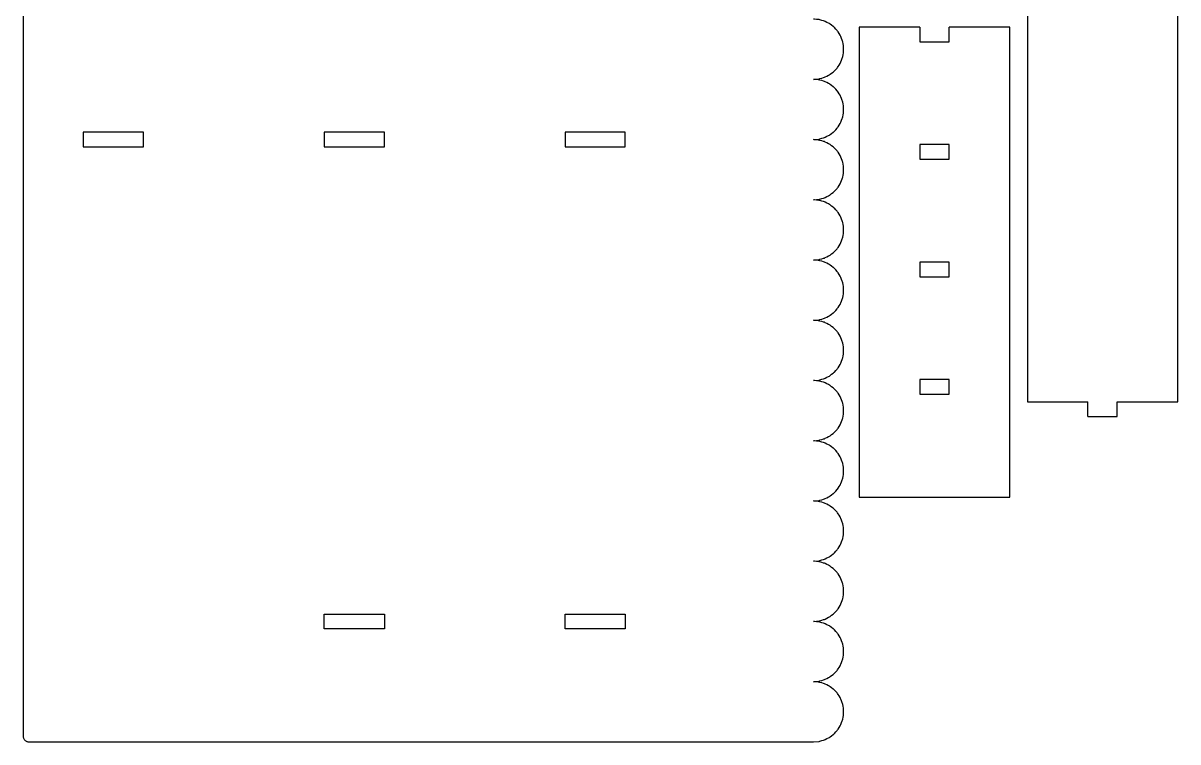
# Model space of a CAD drawing. Header units: centimetres. Extents: x -35.6 to 32.3, y -20.2 to 20.8.
# Drawn here: x -7.02 to 32.29, y -20.22 to 4.25 of the extents above; entities that cross this region are included whole.
import ezdxf

# ---------------------------------------------------------------- set-up
doc = ezdxf.new("R2010")
doc.units = ezdxf.units.CM
doc.header["$MEASUREMENT"] = 0
doc.layers.add('Capa 1', color=7, linetype='Continuous')

msp = doc.modelspace()

# ---------------------------------------------------------------- linework, layer by layer
at = {"layer": 'Capa 1', "color": 1, "lineweight": 25}
for points in [[(-7.02394, 20.58161), (-7.02394, 20.58161), (-7.02394, -20.01839), (-7.02394, -20.01839)], [(27.16242, 5.01999), (27.16242, 5.01999), (27.16242, -8.64669), (27.16242, -8.64669)], [(32.28743, -8.64669), (32.28743, -8.64669), (32.28743, 5.01999), (32.28743, 5.01999)], [(21.44088, 4.11179), (21.44088, 4.11179), (21.44088, -11.8882), (21.44088, -11.8882)], [(23.50336, 4.11179), (23.50336, 4.11179), (21.44088, 4.11179), (21.44088, 4.11179)], [(23.50336, 4.11179), (23.50336, 4.11179), (23.50336, 3.6118), (23.50336, 3.6118)], [(24.50338, 3.6118), (24.50338, 3.6118), (24.50338, 4.11179), (24.50338, 4.11179)], [(26.56586, 4.11179), (26.56586, 4.11179), (24.50338, 4.11179), (24.50338, 4.11179)], [(26.56586, -11.8882), (26.56586, -11.8882), (26.56586, 4.11179), (26.56586, 4.11179)], [(23.50336, 3.6118), (23.50336, 3.6118), (24.50338, 3.6118), (24.50338, 3.6118)], [(-2.92396, 0.53162), (-2.92396, 0.53162), (-4.97395, 0.53162), (-4.97395, 0.53162)], [(-4.97395, 0.53162), (-4.97395, 0.53162), (-4.97395, 0.03163), (-4.97395, 0.03163)], [(-2.92396, 0.03163), (-2.92396, 0.03163), (-2.92396, 0.53162), (-2.92396, 0.53162)], [(5.27605, 0.53162), (5.27605, 0.53162), (3.22605, 0.53162), (3.22605, 0.53162)], [(3.22605, 0.53162), (3.22605, 0.53162), (3.22605, 0.03163), (3.22605, 0.03163)], [(5.27605, 0.03163), (5.27605, 0.03163), (5.27605, 0.53162), (5.27605, 0.53162)], [(11.42606, 0.53162), (11.42606, 0.53162), (11.42606, 0.03163), (11.42606, 0.03163)], [(13.47605, 0.53162), (13.47605, 0.53162), (11.42606, 0.53162), (11.42606, 0.53162)], [(13.47605, 0.03163), (13.47605, 0.03163), (13.47605, 0.53162), (13.47605, 0.53162)], [(-4.97395, 0.03163), (-4.97395, 0.03163), (-2.92396, 0.03163), (-2.92396, 0.03163)], [(3.22605, 0.03163), (3.22605, 0.03163), (5.27605, 0.03163), (5.27605, 0.03163)], [(11.42606, 0.03163), (11.42606, 0.03163), (13.47605, 0.03163), (13.47605, 0.03163)], [(24.50338, 0.11178), (24.50338, 0.11178), (23.50336, 0.11178), (23.50336, 0.11178)], [(23.50336, 0.11178), (23.50336, 0.11178), (23.50336, -0.38821), (23.50336, -0.38821)], [(24.50338, -0.38821), (24.50338, -0.38821), (24.50338, 0.11178), (24.50338, 0.11178)], [(23.50336, -0.38821), (23.50336, -0.38821), (24.50338, -0.38821), (24.50338, -0.38821)], [(24.50338, -3.88822), (24.50338, -3.88822), (23.50336, -3.88822), (23.50336, -3.88822)], [(23.50336, -3.88822), (23.50336, -3.88822), (23.50336, -4.38821), (23.50336, -4.38821)], [(24.50338, -4.38821), (24.50338, -4.38821), (24.50338, -3.88822), (24.50338, -3.88822)], [(23.50336, -4.38821), (23.50336, -4.38821), (24.50338, -4.38821), (24.50338, -4.38821)], [(24.50338, -7.88819), (24.50338, -7.88819), (23.50336, -7.88819), (23.50336, -7.88819)], [(23.50336, -7.88819), (23.50336, -7.88819), (23.50336, -8.38822), (23.50336, -8.38822)], [(24.50338, -8.38822), (24.50338, -8.38822), (24.50338, -7.88819), (24.50338, -7.88819)], [(23.50336, -8.38822), (23.50336, -8.38822), (24.50338, -8.38822), (24.50338, -8.38822)], [(27.16242, -8.64669), (27.16242, -8.64669), (29.22493, -8.64669), (29.22493, -8.64669)], [(29.22493, -9.14668), (29.22493, -9.14668), (29.22493, -8.64669), (29.22493, -8.64669)], [(30.22495, -8.64669), (30.22495, -8.64669), (32.28743, -8.64669), (32.28743, -8.64669)], [(30.22495, -9.14668), (30.22495, -9.14668), (30.22495, -8.64669), (30.22495, -8.64669)], [(29.22493, -9.14668), (29.22493, -9.14668), (30.22495, -9.14668), (30.22495, -9.14668)], [(21.44088, -11.8882), (21.44088, -11.8882), (26.56586, -11.8882), (26.56586, -11.8882)], [(3.22605, -15.86838), (3.22605, -15.86838), (5.27605, -15.86838), (5.27605, -15.86838)], [(3.22605, -16.36837), (3.22605, -16.36837), (3.22605, -15.86838), (3.22605, -15.86838)], [(5.27605, -15.86838), (5.27605, -15.86838), (5.27605, -16.36837), (5.27605, -16.36837)], [(11.42606, -15.86838), (11.42606, -15.86838), (13.47605, -15.86838), (13.47605, -15.86838)], [(11.42606, -16.36837), (11.42606, -16.36837), (11.42606, -15.86838), (11.42606, -15.86838)], [(13.47605, -15.86838), (13.47605, -15.86838), (13.47605, -16.36837), (13.47605, -16.36837)], [(5.27605, -16.36837), (5.27605, -16.36837), (3.22605, -16.36837), (3.22605, -16.36837)], [(13.47605, -16.36837), (13.47605, -16.36837), (11.42606, -16.36837), (11.42606, -16.36837)], [(-6.82395, -20.21838), (-6.82395, -20.21838), (19.88503, -20.21838), (19.88503, -20.21838)]]:
    msp.add_open_spline(points, degree=3, dxfattribs=at)
for points, knots in [([(19.88503, 2.3316), (19.88503, 2.3316), (20.07338, 2.34906), (20.07338, 2.34906), (20.07338, 2.34906), (20.07338, 2.34906), (20.25531, 2.40085), (20.25531, 2.40085), (20.25531, 2.40085), (20.25531, 2.40085), (20.42464, 2.48513), (20.42464, 2.48513), (20.42464, 2.48513), (20.42464, 2.48513), (20.57559, 2.59915), (20.57559, 2.59915), (20.57559, 2.59915), (20.57559, 2.59915), (20.70302, 2.73892), (20.70302, 2.73892), (20.70302, 2.73892), (20.70302, 2.73892), (20.80257, 2.89975), (20.80257, 2.89975), (20.80257, 2.89975), (20.80257, 2.89975), (20.8709, 3.0761), (20.8709, 3.0761), (20.8709, 3.0761), (20.8709, 3.0761), (20.90565, 3.26205), (20.90565, 3.26205), (20.90565, 3.26205), (20.90565, 3.26205), (20.90565, 3.45121), (20.90565, 3.45121), (20.90565, 3.45121), (20.90565, 3.45121), (20.8709, 3.63712), (20.8709, 3.63712), (20.8709, 3.63712), (20.8709, 3.63712), (20.80257, 3.81351), (20.80257, 3.81351), (20.80257, 3.81351), (20.80257, 3.81351), (20.70302, 3.97431), (20.70302, 3.97431), (20.70302, 3.97431), (20.70302, 3.97431), (20.57559, 4.11412), (20.57559, 4.11412), (20.57559, 4.11412), (20.57559, 4.11412), (20.42464, 4.2281), (20.42464, 4.2281), (20.42464, 4.2281), (20.42464, 4.2281), (20.25531, 4.31241), (20.25531, 4.31241), (20.25531, 4.31241), (20.25531, 4.31241), (20.07338, 4.36416), (20.07338, 4.36416), (20.07338, 4.36416), (20.07338, 4.36416), (19.88503, 4.38163), (19.88503, 4.38163)], [0, 0, 0, 0, 0.05555556, 0.05555556, 0.05555556, 0.05555557, 0.11111111, 0.11111111, 0.11111111, 0.11111112, 0.16666667, 0.16666667, 0.16666667, 0.16666668, 0.22222222, 0.22222222, 0.22222222, 0.22222223, 0.27777778, 0.27777778, 0.27777778, 0.27777779, 0.33333333, 0.33333333, 0.33333333, 0.33333334, 0.38888889, 0.38888889, 0.38888889, 0.3888889, 0.44444444, 0.44444444, 0.44444444, 0.44444445, 0.5, 0.5, 0.5, 0.50000001, 0.55555556, 0.55555556, 0.55555556, 0.55555557, 0.61111111, 0.61111111, 0.61111111, 0.61111112, 0.66666667, 0.66666667, 0.66666667, 0.66666668, 0.72222222, 0.72222222, 0.72222222, 0.72222223, 0.77777778, 0.77777778, 0.77777778, 0.77777779, 0.83333333, 0.83333333, 0.83333333, 0.83333334, 0.88888889, 0.88888889, 0.88888889, 0.8888889, 1, 1, 1, 1]), ([(19.88503, 0.28161), (19.88503, 0.28161), (20.07338, 0.29907), (20.07338, 0.29907), (20.07338, 0.29907), (20.07338, 0.29907), (20.25531, 0.35082), (20.25531, 0.35082), (20.25531, 0.35082), (20.25531, 0.35082), (20.42464, 0.43514), (20.42464, 0.43514), (20.42464, 0.43514), (20.42464, 0.43514), (20.57559, 0.54912), (20.57559, 0.54912), (20.57559, 0.54912), (20.57559, 0.54912), (20.70302, 0.68893), (20.70302, 0.68893), (20.70302, 0.68893), (20.70302, 0.68893), (20.80257, 0.84972), (20.80257, 0.84972), (20.80257, 0.84972), (20.80257, 0.84972), (20.8709, 1.02611), (20.8709, 1.02611), (20.8709, 1.02611), (20.8709, 1.02611), (20.90565, 1.21202), (20.90565, 1.21202), (20.90565, 1.21202), (20.90565, 1.21202), (20.90565, 1.40118), (20.90565, 1.40118), (20.90565, 1.40118), (20.90565, 1.40118), (20.8709, 1.58713), (20.8709, 1.58713), (20.8709, 1.58713), (20.8709, 1.58713), (20.80257, 1.76349), (20.80257, 1.76349), (20.80257, 1.76349), (20.80257, 1.76349), (20.70302, 1.92432), (20.70302, 1.92432), (20.70302, 1.92432), (20.70302, 1.92432), (20.57559, 2.06409), (20.57559, 2.06409), (20.57559, 2.06409), (20.57559, 2.06409), (20.42464, 2.17811), (20.42464, 2.17811), (20.42464, 2.17811), (20.42464, 2.17811), (20.25531, 2.26239), (20.25531, 2.26239), (20.25531, 2.26239), (20.25531, 2.26239), (20.07338, 2.31417), (20.07338, 2.31417), (20.07338, 2.31417), (20.07338, 2.31417), (19.88503, 2.3316), (19.88503, 2.3316)], [0, 0, 0, 0, 0.05555556, 0.05555556, 0.05555556, 0.05555557, 0.11111111, 0.11111111, 0.11111111, 0.11111112, 0.16666667, 0.16666667, 0.16666667, 0.16666668, 0.22222222, 0.22222222, 0.22222222, 0.22222223, 0.27777778, 0.27777778, 0.27777778, 0.27777779, 0.33333333, 0.33333333, 0.33333333, 0.33333334, 0.38888889, 0.38888889, 0.38888889, 0.3888889, 0.44444444, 0.44444444, 0.44444444, 0.44444445, 0.5, 0.5, 0.5, 0.50000001, 0.55555556, 0.55555556, 0.55555556, 0.55555557, 0.61111111, 0.61111111, 0.61111111, 0.61111112, 0.66666667, 0.66666667, 0.66666667, 0.66666668, 0.72222222, 0.72222222, 0.72222222, 0.72222223, 0.77777778, 0.77777778, 0.77777778, 0.77777779, 0.83333333, 0.83333333, 0.83333333, 0.83333334, 0.88888889, 0.88888889, 0.88888889, 0.8888889, 1, 1, 1, 1]), ([(19.88503, -1.76838), (19.88503, -1.76838), (20.07338, -1.75092), (20.07338, -1.75092), (20.07338, -1.75092), (20.07338, -1.75092), (20.25531, -1.69917), (20.25531, -1.69917), (20.25531, -1.69917), (20.25531, -1.69917), (20.42464, -1.61485), (20.42464, -1.61485), (20.42464, -1.61485), (20.42464, -1.61485), (20.57559, -1.50087), (20.57559, -1.50087), (20.57559, -1.50087), (20.57559, -1.50087), (20.70302, -1.3611), (20.70302, -1.3611), (20.70302, -1.3611), (20.70302, -1.3611), (20.80257, -1.20027), (20.80257, -1.20027), (20.80257, -1.20027), (20.80257, -1.20027), (20.8709, -1.02388), (20.8709, -1.02388), (20.8709, -1.02388), (20.8709, -1.02388), (20.90565, -0.83797), (20.90565, -0.83797), (20.90565, -0.83797), (20.90565, -0.83797), (20.90565, -0.64881), (20.90565, -0.64881), (20.90565, -0.64881), (20.90565, -0.64881), (20.8709, -0.46289), (20.8709, -0.46289), (20.8709, -0.46289), (20.8709, -0.46289), (20.80257, -0.2865), (20.80257, -0.2865), (20.80257, -0.2865), (20.80257, -0.2865), (20.70302, -0.12567), (20.70302, -0.12567), (20.70302, -0.12567), (20.70302, -0.12567), (20.57559, 0.0141), (20.57559, 0.0141), (20.57559, 0.0141), (20.57559, 0.0141), (20.42464, 0.12808), (20.42464, 0.12808), (20.42464, 0.12808), (20.42464, 0.12808), (20.25531, 0.21239), (20.25531, 0.21239), (20.25531, 0.21239), (20.25531, 0.21239), (20.07338, 0.26418), (20.07338, 0.26418), (20.07338, 0.26418), (20.07338, 0.26418), (19.88503, 0.28161), (19.88503, 0.28161)], [0, 0, 0, 0, 0.05555556, 0.05555556, 0.05555556, 0.05555557, 0.11111111, 0.11111111, 0.11111111, 0.11111112, 0.16666667, 0.16666667, 0.16666667, 0.16666668, 0.22222222, 0.22222222, 0.22222222, 0.22222223, 0.27777778, 0.27777778, 0.27777778, 0.27777779, 0.33333333, 0.33333333, 0.33333333, 0.33333334, 0.38888889, 0.38888889, 0.38888889, 0.3888889, 0.44444444, 0.44444444, 0.44444444, 0.44444445, 0.5, 0.5, 0.5, 0.50000001, 0.55555556, 0.55555556, 0.55555556, 0.55555557, 0.61111111, 0.61111111, 0.61111111, 0.61111112, 0.66666667, 0.66666667, 0.66666667, 0.66666668, 0.72222222, 0.72222222, 0.72222222, 0.72222223, 0.77777778, 0.77777778, 0.77777778, 0.77777779, 0.83333333, 0.83333333, 0.83333333, 0.83333334, 0.88888889, 0.88888889, 0.88888889, 0.8888889, 1, 1, 1, 1]), ([(19.88503, -3.81837), (19.88503, -3.81837), (20.07338, -3.80091), (20.07338, -3.80091), (20.07338, -3.80091), (20.07338, -3.80091), (20.25531, -3.74916), (20.25531, -3.74916), (20.25531, -3.74916), (20.25531, -3.74916), (20.42464, -3.66485), (20.42464, -3.66485), (20.42464, -3.66485), (20.42464, -3.66485), (20.57559, -3.55086), (20.57559, -3.55086), (20.57559, -3.55086), (20.57559, -3.55086), (20.70302, -3.41109), (20.70302, -3.41109), (20.70302, -3.41109), (20.70302, -3.41109), (20.80257, -3.25026), (20.80257, -3.25026), (20.80257, -3.25026), (20.80257, -3.25026), (20.8709, -3.07387), (20.8709, -3.07387), (20.8709, -3.07387), (20.8709, -3.07387), (20.90565, -2.88796), (20.90565, -2.88796), (20.90565, -2.88796), (20.90565, -2.88796), (20.90565, -2.6988), (20.90565, -2.6988), (20.90565, -2.6988), (20.90565, -2.6988), (20.8709, -2.51289), (20.8709, -2.51289), (20.8709, -2.51289), (20.8709, -2.51289), (20.80257, -2.3365), (20.80257, -2.3365), (20.80257, -2.3365), (20.80257, -2.3365), (20.70302, -2.1757), (20.70302, -2.1757), (20.70302, -2.1757), (20.70302, -2.1757), (20.57559, -2.03589), (20.57559, -2.03589), (20.57559, -2.03589), (20.57559, -2.03589), (20.42464, -1.92191), (20.42464, -1.92191), (20.42464, -1.92191), (20.42464, -1.92191), (20.25531, -1.8376), (20.25531, -1.8376), (20.25531, -1.8376), (20.25531, -1.8376), (20.07338, -1.78585), (20.07338, -1.78585), (20.07338, -1.78585), (20.07338, -1.78585), (19.88503, -1.76838), (19.88503, -1.76838)], [0, 0, 0, 0, 0.05555556, 0.05555556, 0.05555556, 0.05555557, 0.11111111, 0.11111111, 0.11111111, 0.11111112, 0.16666667, 0.16666667, 0.16666667, 0.16666668, 0.22222222, 0.22222222, 0.22222222, 0.22222223, 0.27777778, 0.27777778, 0.27777778, 0.27777779, 0.33333333, 0.33333333, 0.33333333, 0.33333334, 0.38888889, 0.38888889, 0.38888889, 0.3888889, 0.44444444, 0.44444444, 0.44444444, 0.44444445, 0.5, 0.5, 0.5, 0.50000001, 0.55555556, 0.55555556, 0.55555556, 0.55555557, 0.61111111, 0.61111111, 0.61111111, 0.61111112, 0.66666667, 0.66666667, 0.66666667, 0.66666668, 0.72222222, 0.72222222, 0.72222222, 0.72222223, 0.77777778, 0.77777778, 0.77777778, 0.77777779, 0.83333333, 0.83333333, 0.83333333, 0.83333334, 0.88888889, 0.88888889, 0.88888889, 0.8888889, 1, 1, 1, 1]), ([(19.88503, -5.86837), (19.88503, -5.86837), (20.07338, -5.85094), (20.07338, -5.85094), (20.07338, -5.85094), (20.07338, -5.85094), (20.25531, -5.79915), (20.25531, -5.79915), (20.25531, -5.79915), (20.25531, -5.79915), (20.42464, -5.71487), (20.42464, -5.71487), (20.42464, -5.71487), (20.42464, -5.71487), (20.57559, -5.60086), (20.57559, -5.60086), (20.57559, -5.60086), (20.57559, -5.60086), (20.70302, -5.46108), (20.70302, -5.46108), (20.70302, -5.46108), (20.70302, -5.46108), (20.80257, -5.30025), (20.80257, -5.30025), (20.80257, -5.30025), (20.80257, -5.30025), (20.8709, -5.1239), (20.8709, -5.1239), (20.8709, -5.1239), (20.8709, -5.1239), (20.90565, -4.93795), (20.90565, -4.93795), (20.90565, -4.93795), (20.90565, -4.93795), (20.90565, -4.74879), (20.90565, -4.74879), (20.90565, -4.74879), (20.90565, -4.74879), (20.8709, -4.56288), (20.8709, -4.56288), (20.8709, -4.56288), (20.8709, -4.56288), (20.80257, -4.38649), (20.80257, -4.38649), (20.80257, -4.38649), (20.80257, -4.38649), (20.70302, -4.22569), (20.70302, -4.22569), (20.70302, -4.22569), (20.70302, -4.22569), (20.57559, -4.08589), (20.57559, -4.08589), (20.57559, -4.08589), (20.57559, -4.08589), (20.42464, -3.9719), (20.42464, -3.9719), (20.42464, -3.9719), (20.42464, -3.9719), (20.25531, -3.88759), (20.25531, -3.88759), (20.25531, -3.88759), (20.25531, -3.88759), (20.07338, -3.83584), (20.07338, -3.83584), (20.07338, -3.83584), (20.07338, -3.83584), (19.88503, -3.81837), (19.88503, -3.81837)], [0, 0, 0, 0, 0.05555556, 0.05555556, 0.05555556, 0.05555557, 0.11111111, 0.11111111, 0.11111111, 0.11111112, 0.16666667, 0.16666667, 0.16666667, 0.16666668, 0.22222222, 0.22222222, 0.22222222, 0.22222223, 0.27777778, 0.27777778, 0.27777778, 0.27777779, 0.33333333, 0.33333333, 0.33333333, 0.33333334, 0.38888889, 0.38888889, 0.38888889, 0.3888889, 0.44444444, 0.44444444, 0.44444444, 0.44444445, 0.5, 0.5, 0.5, 0.50000001, 0.55555556, 0.55555556, 0.55555556, 0.55555557, 0.61111111, 0.61111111, 0.61111111, 0.61111112, 0.66666667, 0.66666667, 0.66666667, 0.66666668, 0.72222222, 0.72222222, 0.72222222, 0.72222223, 0.77777778, 0.77777778, 0.77777778, 0.77777779, 0.83333333, 0.83333333, 0.83333333, 0.83333334, 0.88888889, 0.88888889, 0.88888889, 0.8888889, 1, 1, 1, 1]), ([(19.88503, -7.91839), (19.88503, -7.91839), (20.07338, -7.90093), (20.07338, -7.90093), (20.07338, -7.90093), (20.07338, -7.90093), (20.25531, -7.84918), (20.25531, -7.84918), (20.25531, -7.84918), (20.25531, -7.84918), (20.42464, -7.76486), (20.42464, -7.76486), (20.42464, -7.76486), (20.42464, -7.76486), (20.57559, -7.65088), (20.57559, -7.65088), (20.57559, -7.65088), (20.57559, -7.65088), (20.70302, -7.51108), (20.70302, -7.51108), (20.70302, -7.51108), (20.70302, -7.51108), (20.80257, -7.35028), (20.80257, -7.35028), (20.80257, -7.35028), (20.80257, -7.35028), (20.8709, -7.17389), (20.8709, -7.17389), (20.8709, -7.17389), (20.8709, -7.17389), (20.90565, -6.98794), (20.90565, -6.98794), (20.90565, -6.98794), (20.90565, -6.98794), (20.90565, -6.79882), (20.90565, -6.79882), (20.90565, -6.79882), (20.90565, -6.79882), (20.8709, -6.61287), (20.8709, -6.61287), (20.8709, -6.61287), (20.8709, -6.61287), (20.80257, -6.43652), (20.80257, -6.43652), (20.80257, -6.43652), (20.80257, -6.43652), (20.70302, -6.27568), (20.70302, -6.27568), (20.70302, -6.27568), (20.70302, -6.27568), (20.57559, -6.13591), (20.57559, -6.13591), (20.57559, -6.13591), (20.57559, -6.13591), (20.42464, -6.0219), (20.42464, -6.0219), (20.42464, -6.0219), (20.42464, -6.0219), (20.25531, -5.93758), (20.25531, -5.93758), (20.25531, -5.93758), (20.25531, -5.93758), (20.07338, -5.88583), (20.07338, -5.88583), (20.07338, -5.88583), (20.07338, -5.88583), (19.88503, -5.86837), (19.88503, -5.86837)], [0, 0, 0, 0, 0.05555556, 0.05555556, 0.05555556, 0.05555557, 0.11111111, 0.11111111, 0.11111111, 0.11111112, 0.16666667, 0.16666667, 0.16666667, 0.16666668, 0.22222222, 0.22222222, 0.22222222, 0.22222223, 0.27777778, 0.27777778, 0.27777778, 0.27777779, 0.33333333, 0.33333333, 0.33333333, 0.33333334, 0.38888889, 0.38888889, 0.38888889, 0.3888889, 0.44444444, 0.44444444, 0.44444444, 0.44444445, 0.5, 0.5, 0.5, 0.50000001, 0.55555556, 0.55555556, 0.55555556, 0.55555557, 0.61111111, 0.61111111, 0.61111111, 0.61111112, 0.66666667, 0.66666667, 0.66666667, 0.66666668, 0.72222222, 0.72222222, 0.72222222, 0.72222223, 0.77777778, 0.77777778, 0.77777778, 0.77777779, 0.83333333, 0.83333333, 0.83333333, 0.83333334, 0.88888889, 0.88888889, 0.88888889, 0.8888889, 1, 1, 1, 1]), ([(19.88503, -9.96839), (19.88503, -9.96839), (20.07338, -9.95092), (20.07338, -9.95092), (20.07338, -9.95092), (20.07338, -9.95092), (20.25531, -9.89917), (20.25531, -9.89917), (20.25531, -9.89917), (20.25531, -9.89917), (20.42464, -9.81486), (20.42464, -9.81486), (20.42464, -9.81486), (20.42464, -9.81486), (20.57559, -9.70087), (20.57559, -9.70087), (20.57559, -9.70087), (20.57559, -9.70087), (20.70302, -9.56107), (20.70302, -9.56107), (20.70302, -9.56107), (20.70302, -9.56107), (20.80257, -9.40027), (20.80257, -9.40027), (20.80257, -9.40027), (20.80257, -9.40027), (20.8709, -9.22388), (20.8709, -9.22388), (20.8709, -9.22388), (20.8709, -9.22388), (20.90565, -9.03797), (20.90565, -9.03797), (20.90565, -9.03797), (20.90565, -9.03797), (20.90565, -8.84881), (20.90565, -8.84881), (20.90565, -8.84881), (20.90565, -8.84881), (20.8709, -8.66286), (20.8709, -8.66286), (20.8709, -8.66286), (20.8709, -8.66286), (20.80257, -8.48651), (20.80257, -8.48651), (20.80257, -8.48651), (20.80257, -8.48651), (20.70302, -8.32568), (20.70302, -8.32568), (20.70302, -8.32568), (20.70302, -8.32568), (20.57559, -8.1859), (20.57559, -8.1859), (20.57559, -8.1859), (20.57559, -8.1859), (20.42464, -8.07192), (20.42464, -8.07192), (20.42464, -8.07192), (20.42464, -8.07192), (20.25531, -7.98761), (20.25531, -7.98761), (20.25531, -7.98761), (20.25531, -7.98761), (20.07338, -7.93582), (20.07338, -7.93582), (20.07338, -7.93582), (20.07338, -7.93582), (19.88503, -7.91839), (19.88503, -7.91839)], [0, 0, 0, 0, 0.05555556, 0.05555556, 0.05555556, 0.05555557, 0.11111111, 0.11111111, 0.11111111, 0.11111112, 0.16666667, 0.16666667, 0.16666667, 0.16666668, 0.22222222, 0.22222222, 0.22222222, 0.22222223, 0.27777778, 0.27777778, 0.27777778, 0.27777779, 0.33333333, 0.33333333, 0.33333333, 0.33333334, 0.38888889, 0.38888889, 0.38888889, 0.3888889, 0.44444444, 0.44444444, 0.44444444, 0.44444445, 0.5, 0.5, 0.5, 0.50000001, 0.55555556, 0.55555556, 0.55555556, 0.55555557, 0.61111111, 0.61111111, 0.61111111, 0.61111112, 0.66666667, 0.66666667, 0.66666667, 0.66666668, 0.72222222, 0.72222222, 0.72222222, 0.72222223, 0.77777778, 0.77777778, 0.77777778, 0.77777779, 0.83333333, 0.83333333, 0.83333333, 0.83333334, 0.88888889, 0.88888889, 0.88888889, 0.8888889, 1, 1, 1, 1]), ([(19.88503, -12.01838), (19.88503, -12.01838), (20.07338, -12.00091), (20.07338, -12.00091), (20.07338, -12.00091), (20.07338, -12.00091), (20.25531, -11.94916), (20.25531, -11.94916), (20.25531, -11.94916), (20.25531, -11.94916), (20.42464, -11.86485), (20.42464, -11.86485), (20.42464, -11.86485), (20.42464, -11.86485), (20.57559, -11.75087), (20.57559, -11.75087), (20.57559, -11.75087), (20.57559, -11.75087), (20.70302, -11.61109), (20.70302, -11.61109), (20.70302, -11.61109), (20.70302, -11.61109), (20.80257, -11.45026), (20.80257, -11.45026), (20.80257, -11.45026), (20.80257, -11.45026), (20.8709, -11.27387), (20.8709, -11.27387), (20.8709, -11.27387), (20.8709, -11.27387), (20.90565, -11.08796), (20.90565, -11.08796), (20.90565, -11.08796), (20.90565, -11.08796), (20.90565, -10.8988), (20.90565, -10.8988), (20.90565, -10.8988), (20.90565, -10.8988), (20.8709, -10.71289), (20.8709, -10.71289), (20.8709, -10.71289), (20.8709, -10.71289), (20.80257, -10.5365), (20.80257, -10.5365), (20.80257, -10.5365), (20.80257, -10.5365), (20.70302, -10.37567), (20.70302, -10.37567), (20.70302, -10.37567), (20.70302, -10.37567), (20.57559, -10.2359), (20.57559, -10.2359), (20.57559, -10.2359), (20.57559, -10.2359), (20.42464, -10.12191), (20.42464, -10.12191), (20.42464, -10.12191), (20.42464, -10.12191), (20.25531, -10.0376), (20.25531, -10.0376), (20.25531, -10.0376), (20.25531, -10.0376), (20.07338, -9.98585), (20.07338, -9.98585), (20.07338, -9.98585), (20.07338, -9.98585), (19.88503, -9.96839), (19.88503, -9.96839)], [0, 0, 0, 0, 0.05555556, 0.05555556, 0.05555556, 0.05555557, 0.11111111, 0.11111111, 0.11111111, 0.11111112, 0.16666667, 0.16666667, 0.16666667, 0.16666668, 0.22222222, 0.22222222, 0.22222222, 0.22222223, 0.27777778, 0.27777778, 0.27777778, 0.27777779, 0.33333333, 0.33333333, 0.33333333, 0.33333334, 0.38888889, 0.38888889, 0.38888889, 0.3888889, 0.44444444, 0.44444444, 0.44444444, 0.44444445, 0.5, 0.5, 0.5, 0.50000001, 0.55555556, 0.55555556, 0.55555556, 0.55555557, 0.61111111, 0.61111111, 0.61111111, 0.61111112, 0.66666667, 0.66666667, 0.66666667, 0.66666668, 0.72222222, 0.72222222, 0.72222222, 0.72222223, 0.77777778, 0.77777778, 0.77777778, 0.77777779, 0.83333333, 0.83333333, 0.83333333, 0.83333334, 0.88888889, 0.88888889, 0.88888889, 0.8888889, 1, 1, 1, 1]), ([(19.88503, -14.06837), (19.88503, -14.06837), (20.07338, -14.05094), (20.07338, -14.05094), (20.07338, -14.05094), (20.07338, -14.05094), (20.25531, -13.99915), (20.25531, -13.99915), (20.25531, -13.99915), (20.25531, -13.99915), (20.42464, -13.91484), (20.42464, -13.91484), (20.42464, -13.91484), (20.42464, -13.91484), (20.57559, -13.80086), (20.57559, -13.80086), (20.57559, -13.80086), (20.57559, -13.80086), (20.70302, -13.66109), (20.70302, -13.66109), (20.70302, -13.66109), (20.70302, -13.66109), (20.80257, -13.50026), (20.80257, -13.50026), (20.80257, -13.50026), (20.80257, -13.50026), (20.8709, -13.3239), (20.8709, -13.3239), (20.8709, -13.3239), (20.8709, -13.3239), (20.90565, -13.13795), (20.90565, -13.13795), (20.90565, -13.13795), (20.90565, -13.13795), (20.90565, -12.94879), (20.90565, -12.94879), (20.90565, -12.94879), (20.90565, -12.94879), (20.8709, -12.76288), (20.8709, -12.76288), (20.8709, -12.76288), (20.8709, -12.76288), (20.80257, -12.58649), (20.80257, -12.58649), (20.80257, -12.58649), (20.80257, -12.58649), (20.70302, -12.42569), (20.70302, -12.42569), (20.70302, -12.42569), (20.70302, -12.42569), (20.57559, -12.28589), (20.57559, -12.28589), (20.57559, -12.28589), (20.57559, -12.28589), (20.42464, -12.17191), (20.42464, -12.17191), (20.42464, -12.17191), (20.42464, -12.17191), (20.25531, -12.08759), (20.25531, -12.08759), (20.25531, -12.08759), (20.25531, -12.08759), (20.07338, -12.03584), (20.07338, -12.03584), (20.07338, -12.03584), (20.07338, -12.03584), (19.88503, -12.01838), (19.88503, -12.01838)], [0, 0, 0, 0, 0.05555556, 0.05555556, 0.05555556, 0.05555557, 0.11111111, 0.11111111, 0.11111111, 0.11111112, 0.16666667, 0.16666667, 0.16666667, 0.16666668, 0.22222222, 0.22222222, 0.22222222, 0.22222223, 0.27777778, 0.27777778, 0.27777778, 0.27777779, 0.33333333, 0.33333333, 0.33333333, 0.33333334, 0.38888889, 0.38888889, 0.38888889, 0.3888889, 0.44444444, 0.44444444, 0.44444444, 0.44444445, 0.5, 0.5, 0.5, 0.50000001, 0.55555556, 0.55555556, 0.55555556, 0.55555557, 0.61111111, 0.61111111, 0.61111111, 0.61111112, 0.66666667, 0.66666667, 0.66666667, 0.66666668, 0.72222222, 0.72222222, 0.72222222, 0.72222223, 0.77777778, 0.77777778, 0.77777778, 0.77777779, 0.83333333, 0.83333333, 0.83333333, 0.83333334, 0.88888889, 0.88888889, 0.88888889, 0.8888889, 1, 1, 1, 1]), ([(19.88503, -16.1184), (19.88503, -16.1184), (20.07338, -16.10093), (20.07338, -16.10093), (20.07338, -16.10093), (20.07338, -16.10093), (20.25531, -16.04918), (20.25531, -16.04918), (20.25531, -16.04918), (20.25531, -16.04918), (20.42464, -15.96487), (20.42464, -15.96487), (20.42464, -15.96487), (20.42464, -15.96487), (20.57559, -15.85088), (20.57559, -15.85088), (20.57559, -15.85088), (20.57559, -15.85088), (20.70302, -15.71108), (20.70302, -15.71108), (20.70302, -15.71108), (20.70302, -15.71108), (20.80257, -15.55025), (20.80257, -15.55025), (20.80257, -15.55025), (20.80257, -15.55025), (20.8709, -15.37389), (20.8709, -15.37389), (20.8709, -15.37389), (20.8709, -15.37389), (20.90565, -15.18794), (20.90565, -15.18794), (20.90565, -15.18794), (20.90565, -15.18794), (20.90565, -14.99882), (20.90565, -14.99882), (20.90565, -14.99882), (20.90565, -14.99882), (20.8709, -14.81287), (20.8709, -14.81287), (20.8709, -14.81287), (20.8709, -14.81287), (20.80257, -14.63652), (20.80257, -14.63652), (20.80257, -14.63652), (20.80257, -14.63652), (20.70302, -14.47569), (20.70302, -14.47569), (20.70302, -14.47569), (20.70302, -14.47569), (20.57559, -14.33592), (20.57559, -14.33592), (20.57559, -14.33592), (20.57559, -14.33592), (20.42464, -14.2219), (20.42464, -14.2219), (20.42464, -14.2219), (20.42464, -14.2219), (20.25531, -14.13758), (20.25531, -14.13758), (20.25531, -14.13758), (20.25531, -14.13758), (20.07338, -14.08583), (20.07338, -14.08583), (20.07338, -14.08583), (20.07338, -14.08583), (19.88503, -14.06837), (19.88503, -14.06837)], [0, 0, 0, 0, 0.05555556, 0.05555556, 0.05555556, 0.05555557, 0.11111111, 0.11111111, 0.11111111, 0.11111112, 0.16666667, 0.16666667, 0.16666667, 0.16666668, 0.22222222, 0.22222222, 0.22222222, 0.22222223, 0.27777778, 0.27777778, 0.27777778, 0.27777779, 0.33333333, 0.33333333, 0.33333333, 0.33333334, 0.38888889, 0.38888889, 0.38888889, 0.3888889, 0.44444444, 0.44444444, 0.44444444, 0.44444445, 0.5, 0.5, 0.5, 0.50000001, 0.55555556, 0.55555556, 0.55555556, 0.55555557, 0.61111111, 0.61111111, 0.61111111, 0.61111112, 0.66666667, 0.66666667, 0.66666667, 0.66666668, 0.72222222, 0.72222222, 0.72222222, 0.72222223, 0.77777778, 0.77777778, 0.77777778, 0.77777779, 0.83333333, 0.83333333, 0.83333333, 0.83333334, 0.88888889, 0.88888889, 0.88888889, 0.8888889, 1, 1, 1, 1]), ([(19.88503, -18.16839), (19.88503, -18.16839), (20.07338, -18.15092), (20.07338, -18.15092), (20.07338, -18.15092), (20.07338, -18.15092), (20.25531, -18.09917), (20.25531, -18.09917), (20.25531, -18.09917), (20.25531, -18.09917), (20.42464, -18.01486), (20.42464, -18.01486), (20.42464, -18.01486), (20.42464, -18.01486), (20.57559, -17.90088), (20.57559, -17.90088), (20.57559, -17.90088), (20.57559, -17.90088), (20.70302, -17.76107), (20.70302, -17.76107), (20.70302, -17.76107), (20.70302, -17.76107), (20.80257, -17.60027), (20.80257, -17.60027), (20.80257, -17.60027), (20.80257, -17.60027), (20.8709, -17.42388), (20.8709, -17.42388), (20.8709, -17.42388), (20.8709, -17.42388), (20.90565, -17.23797), (20.90565, -17.23797), (20.90565, -17.23797), (20.90565, -17.23797), (20.90565, -17.04881), (20.90565, -17.04881), (20.90565, -17.04881), (20.90565, -17.04881), (20.8709, -16.86286), (20.8709, -16.86286), (20.8709, -16.86286), (20.8709, -16.86286), (20.80257, -16.68651), (20.80257, -16.68651), (20.80257, -16.68651), (20.80257, -16.68651), (20.70302, -16.52568), (20.70302, -16.52568), (20.70302, -16.52568), (20.70302, -16.52568), (20.57559, -16.38591), (20.57559, -16.38591), (20.57559, -16.38591), (20.57559, -16.38591), (20.42464, -16.27192), (20.42464, -16.27192), (20.42464, -16.27192), (20.42464, -16.27192), (20.25531, -16.18761), (20.25531, -16.18761), (20.25531, -16.18761), (20.25531, -16.18761), (20.07338, -16.13582), (20.07338, -16.13582), (20.07338, -16.13582), (20.07338, -16.13582), (19.88503, -16.1184), (19.88503, -16.1184)], [0, 0, 0, 0, 0.05555556, 0.05555556, 0.05555556, 0.05555557, 0.11111111, 0.11111111, 0.11111111, 0.11111112, 0.16666667, 0.16666667, 0.16666667, 0.16666668, 0.22222222, 0.22222222, 0.22222222, 0.22222223, 0.27777778, 0.27777778, 0.27777778, 0.27777779, 0.33333333, 0.33333333, 0.33333333, 0.33333334, 0.38888889, 0.38888889, 0.38888889, 0.3888889, 0.44444444, 0.44444444, 0.44444444, 0.44444445, 0.5, 0.5, 0.5, 0.50000001, 0.55555556, 0.55555556, 0.55555556, 0.55555557, 0.61111111, 0.61111111, 0.61111111, 0.61111112, 0.66666667, 0.66666667, 0.66666667, 0.66666668, 0.72222222, 0.72222222, 0.72222222, 0.72222223, 0.77777778, 0.77777778, 0.77777778, 0.77777779, 0.83333333, 0.83333333, 0.83333333, 0.83333334, 0.88888889, 0.88888889, 0.88888889, 0.8888889, 1, 1, 1, 1]), ([(19.88503, -20.21838), (19.88503, -20.21838), (20.07338, -20.20092), (20.07338, -20.20092), (20.07338, -20.20092), (20.07338, -20.20092), (20.25531, -20.14916), (20.25531, -20.14916), (20.25531, -20.14916), (20.25531, -20.14916), (20.42464, -20.06485), (20.42464, -20.06485), (20.42464, -20.06485), (20.42464, -20.06485), (20.57559, -19.95087), (20.57559, -19.95087), (20.57559, -19.95087), (20.57559, -19.95087), (20.70302, -19.8111), (20.70302, -19.8111), (20.70302, -19.8111), (20.70302, -19.8111), (20.80257, -19.65027), (20.80257, -19.65027), (20.80257, -19.65027), (20.80257, -19.65027), (20.8709, -19.47388), (20.8709, -19.47388), (20.8709, -19.47388), (20.8709, -19.47388), (20.90565, -19.28796), (20.90565, -19.28796), (20.90565, -19.28796), (20.90565, -19.28796), (20.90565, -19.0988), (20.90565, -19.0988), (20.90565, -19.0988), (20.90565, -19.0988), (20.8709, -18.91289), (20.8709, -18.91289), (20.8709, -18.91289), (20.8709, -18.91289), (20.80257, -18.7365), (20.80257, -18.7365), (20.80257, -18.7365), (20.80257, -18.7365), (20.70302, -18.57567), (20.70302, -18.57567), (20.70302, -18.57567), (20.70302, -18.57567), (20.57559, -18.4359), (20.57559, -18.4359), (20.57559, -18.4359), (20.57559, -18.4359), (20.42464, -18.32192), (20.42464, -18.32192), (20.42464, -18.32192), (20.42464, -18.32192), (20.25531, -18.2376), (20.25531, -18.2376), (20.25531, -18.2376), (20.25531, -18.2376), (20.07338, -18.18585), (20.07338, -18.18585), (20.07338, -18.18585), (20.07338, -18.18585), (19.88503, -18.16839), (19.88503, -18.16839)], [0, 0, 0, 0, 0.05555556, 0.05555556, 0.05555556, 0.05555557, 0.11111111, 0.11111111, 0.11111111, 0.11111112, 0.16666667, 0.16666667, 0.16666667, 0.16666668, 0.22222222, 0.22222222, 0.22222222, 0.22222223, 0.27777778, 0.27777778, 0.27777778, 0.27777779, 0.33333333, 0.33333333, 0.33333333, 0.33333334, 0.38888889, 0.38888889, 0.38888889, 0.3888889, 0.44444444, 0.44444444, 0.44444444, 0.44444445, 0.5, 0.5, 0.5, 0.50000001, 0.55555556, 0.55555556, 0.55555556, 0.55555557, 0.61111111, 0.61111111, 0.61111111, 0.61111112, 0.66666667, 0.66666667, 0.66666667, 0.66666668, 0.72222222, 0.72222222, 0.72222222, 0.72222223, 0.77777778, 0.77777778, 0.77777778, 0.77777779, 0.83333333, 0.83333333, 0.83333333, 0.83333334, 0.88888889, 0.88888889, 0.88888889, 0.8888889, 1, 1, 1, 1]), ([(-7.02394, -20.01839), (-7.02394, -20.01839), (-7.02009, -20.05741), (-7.02009, -20.05741), (-7.02009, -20.05741), (-7.02009, -20.05741), (-7.00874, -20.09491), (-7.00874, -20.09491), (-7.00874, -20.09491), (-7.00874, -20.09491), (-6.99025, -20.12951), (-6.99025, -20.12951), (-6.99025, -20.12951), (-6.99025, -20.12951), (-6.96538, -20.15982), (-6.96538, -20.15982), (-6.96538, -20.15982), (-6.96538, -20.15982), (-6.93508, -20.18469), (-6.93508, -20.18469), (-6.93508, -20.18469), (-6.93508, -20.18469), (-6.9005, -20.20317), (-6.9005, -20.20317), (-6.9005, -20.20317), (-6.9005, -20.20317), (-6.86297, -20.21453), (-6.86297, -20.21453), (-6.86297, -20.21453), (-6.86297, -20.21453), (-6.82395, -20.21838), (-6.82395, -20.21838)], [0, 0, 0, 0, 0.11111111, 0.11111111, 0.11111111, 0.11111112, 0.22222222, 0.22222222, 0.22222222, 0.22222223, 0.33333333, 0.33333333, 0.33333333, 0.33333334, 0.44444444, 0.44444444, 0.44444444, 0.44444445, 0.55555556, 0.55555556, 0.55555556, 0.55555557, 0.66666667, 0.66666667, 0.66666667, 0.66666668, 0.77777778, 0.77777778, 0.77777778, 0.77777779, 1, 1, 1, 1])]:
    msp.add_open_spline(points, degree=3, knots=knots, dxfattribs=at)

doc.saveas('drawing.dxf')
